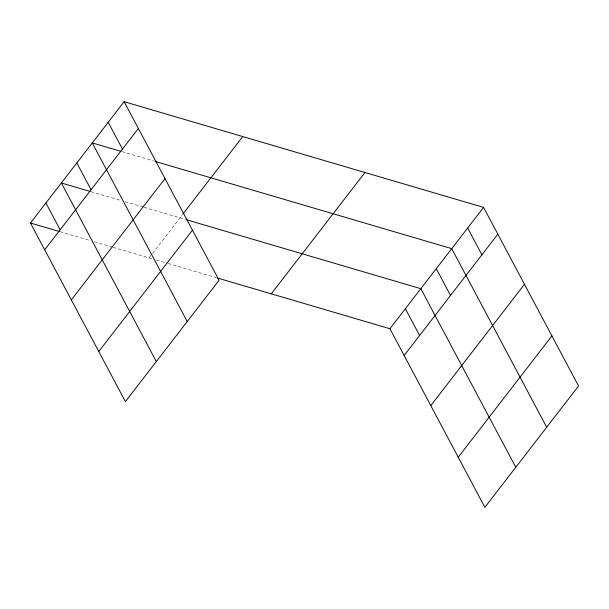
<?xml version="1.0" encoding="UTF-8"?>
<svg xmlns="http://www.w3.org/2000/svg" width="609" height="609" viewBox="0 0 609 609"><rect width="100%" height="100%" fill="white"/><g stroke="black" fill="none" stroke-linecap="round" stroke-linejoin="round"><path stroke-width="0.46" stroke-dasharray="3.04 2.28" d="M149.076 257.896L151.938 254.189M152.509 253.443L182.274 214.893M121.937 151.656L154.283 161.172M91.023 191.69L120.673 200.414M125.165 201.739L143.138 207.022M144.044 207.288L185.418 219.453M60.108 231.732L89.759 240.448M94.258 241.773L112.231 247.056M113.129 247.323L152.692 258.962M156.315 260.028L167.178 263.217M168.084 263.484L216.066 277.597"/><path stroke-width="0.91" d="M124.129 101.688L219.088 280.277L125.408 401.605L30.45 223.008L124.129 101.688L483.592 207.395L578.55 385.992L484.871 507.312L389.912 328.723L216.971 277.864M44.693 249.797L138.372 128.476M71.329 299.894L165.009 178.566M182.852 214.147L242.747 136.568M98.772 351.507L192.452 230.179M271.287 293.835L364.966 172.514M389.912 328.723L483.592 207.395M404.155 355.511L497.835 234.183M430.791 405.609L524.471 284.281M458.234 457.222L551.914 335.894M121.031 151.39L92.279 142.932L187.237 321.529M155.181 161.431L451.741 248.647L546.699 427.244M90.124 191.432L61.364 182.974L156.323 361.563M186.324 219.72L420.827 288.681L515.785 467.278M30.45 223.008L59.21 231.466M467.666 228.025L481.909 254.813M436.28 268.668L450.523 295.456M405.366 308.702L419.609 335.49M108.204 122.31L122.447 149.098M76.818 162.953L91.068 189.742M45.903 202.987L60.154 229.776"/></g></svg>
